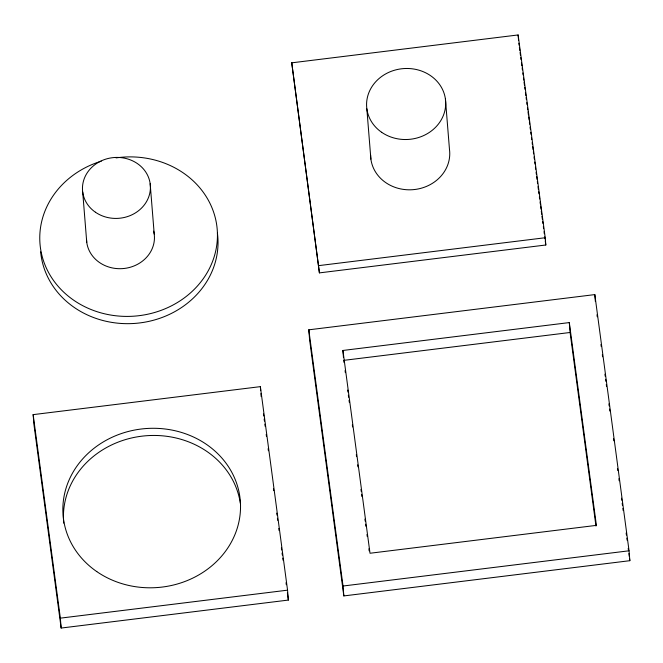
<?xml version="1.0" encoding="UTF-8"?>
<svg xmlns="http://www.w3.org/2000/svg" width="663" height="663" viewBox="0 0 663 663"><rect width="100%" height="100%" fill="white"/><g stroke="black" fill="none" stroke-linecap="round" stroke-linejoin="round"><path stroke-width="0.99" d="M291.737 62.828L518.126 34.948L545.226 237.735L545.806 245.003L319.417 272.883L291.737 62.828L319.417 272.883M318.837 265.614L545.226 237.735M308.801 329.818L594.819 294.596L629.054 550.796L629.85 560.691L343.832 595.921L309.596 339.721L308.801 329.818L343.036 586.017L343.832 595.921M342.912 350.462L569.302 322.583L596.402 525.369L370.012 553.249L342.912 350.462L343.467 357.398M569.302 322.583L570.097 332.486L343.707 360.365L343.981 362.412M33.15 414.632L260.36 386.645L287.56 590.169L288.355 600.073L61.145 628.052L33.946 424.527L33.15 414.632L60.35 618.148L61.145 628.052M60.35 618.148L287.56 590.169M343.036 586.017L629.054 550.796M596.982 314.743L597.255 316.79M600.951 344.462L601.233 346.509M602.327 354.713L602.601 356.76M604.929 374.181L605.203 376.228M605.609 379.302L605.883 381.358M606.297 384.432L606.57 386.479M608.899 403.9L609.173 405.947M609.579 409.021L609.861 411.077M613.557 438.74L613.83 440.796M617.526 468.459L617.8 470.515M618.894 478.711L619.167 480.758M621.496 498.178L621.77 500.233M622.184 503.308L622.458 505.355M622.864 508.43L623.137 510.477M626.154 533.027L626.427 535.074M626.833 538.149L627.115 540.196M628.209 548.392L628.483 550.447M628.889 553.522L629.303 556.597M629.577 558.644L629.85 560.691M570.097 332.486L595.962 526.057M518.847 43.236L519.121 45.291M519.394 47.338L519.809 50.405M520.082 52.46L520.488 55.526M520.762 57.582L521.035 59.629M521.45 62.695L521.864 65.77M522.137 67.817L522.411 69.872M522.817 72.938L523.09 74.985M523.505 78.06L523.778 80.107M524.052 82.154L524.458 85.229M524.731 87.276L525.005 89.331M525.419 92.397L525.825 95.472M526.099 97.519L526.372 99.566M526.787 102.641L527.06 104.688M527.475 107.762L527.748 109.809M528.021 111.856L528.428 114.931M528.701 116.978L529.115 120.053M529.389 122.1L529.662 124.147M530.068 127.221L530.342 129.268M530.756 132.343L531.03 134.39M531.436 137.465L531.718 139.512M532.124 142.586L532.397 144.633M532.671 146.68L533.085 149.755M533.359 151.802L533.632 153.849M534.038 156.924L534.312 158.971M534.726 162.045L535 164.093M535.406 167.167L535.679 169.214M536.094 172.289L536.367 174.336M536.64 176.383L537.055 179.458M537.328 181.505L537.602 183.552M538.008 186.626L538.422 189.693M538.696 191.748L538.969 193.795M539.375 196.87L539.649 198.917M540.063 201.983L540.337 204.038M540.61 206.085L541.016 209.16M541.29 211.207L541.704 214.273M541.978 216.329L542.392 219.395M542.665 221.442L542.939 223.497M543.345 226.564L543.619 228.619M544.033 231.685L544.306 233.732M544.713 236.807L544.986 238.854M545.259 240.909L545.806 245.003M345.075 370.609L345.348 372.656M347.677 390.068L347.951 392.115M348.365 395.189L348.639 397.236M349.045 400.311L349.318 402.358M352.335 424.892L352.608 426.939M356.304 454.586L356.578 456.641M357.672 464.829L357.945 466.876M360.954 489.41L361.227 491.457M361.642 494.532L361.915 496.579M364.923 519.112L365.197 521.159M365.603 524.234L365.877 526.281M366.979 534.477L367.252 536.524M368.893 548.815L369.167 550.862M263.484 413.936L263.758 415.983M264.164 419.049L264.438 421.096M264.852 424.163L265.117 426.21M266.211 434.389L266.485 436.436M268.125 448.71L268.399 450.749M273.454 488.59L273.728 490.637M276.736 513.137L277.01 515.184M277.424 518.251L277.698 520.298M278.791 528.477L279.065 530.524M281.385 547.911L281.659 549.958M282.065 553.025L282.339 555.072M282.753 558.138L283.026 560.185M286.035 582.686L286.308 584.725M287.394 592.913L288.355 600.073M594.819 294.596L595.374 301.524M518.126 34.948L518.565 40.402M445.428 99.16L449.481 149.448A39.598 35.504 -4.6 0 1 412.593 189.709A39.598 35.504 -4.6 0 1 370.609 155.009M366.846 108.84L370.89 159.128M260.36 386.645L260.683 390.606M260.915 393.573L261.156 396.549M150.169 183.767L154.222 234.056M82.709 192.071L86.754 242.368M63.723 523.132A88.9 79.701 -4.6 0 1 142.802 436.063A88.9 79.701 -4.6 0 1 240.346 503.366M217.406 233.053A88.9 79.701 -4.6 0 1 138.111 323.121A88.9 79.701 -4.6 0 1 40.642 251.832M116.058 157.893A88.9 79.701 -4.6 0 1 212.806 260.774A88.9 79.701 -4.6 0 1 65.405 293.692A88.9 79.701 -4.6 0 1 101.257 161.2M153.659 231.122A33.995 30.473 -4.6 0 1 124.52 268.424A33.995 30.473 -4.6 0 1 86.522 239.384M96.781 571.597A88.9 79.701 -4.6 0 0 239.633 518.002A88.9 79.701 -4.6 0 0 118.66 434.53A88.9 79.701 -4.6 0 0 96.781 571.597M95.439 212.226A33.995 30.473 -4.6 0 0 150.07 191.731A33.995 30.473 -4.6 0 0 103.809 159.808A33.995 30.473 -4.6 0 0 95.439 212.226M381.681 132.31A39.598 35.504 -4.6 0 0 445.312 108.434A39.598 35.504 -4.6 0 0 391.427 71.256A39.598 35.504 -4.6 0 0 381.681 132.31"/></g></svg>
